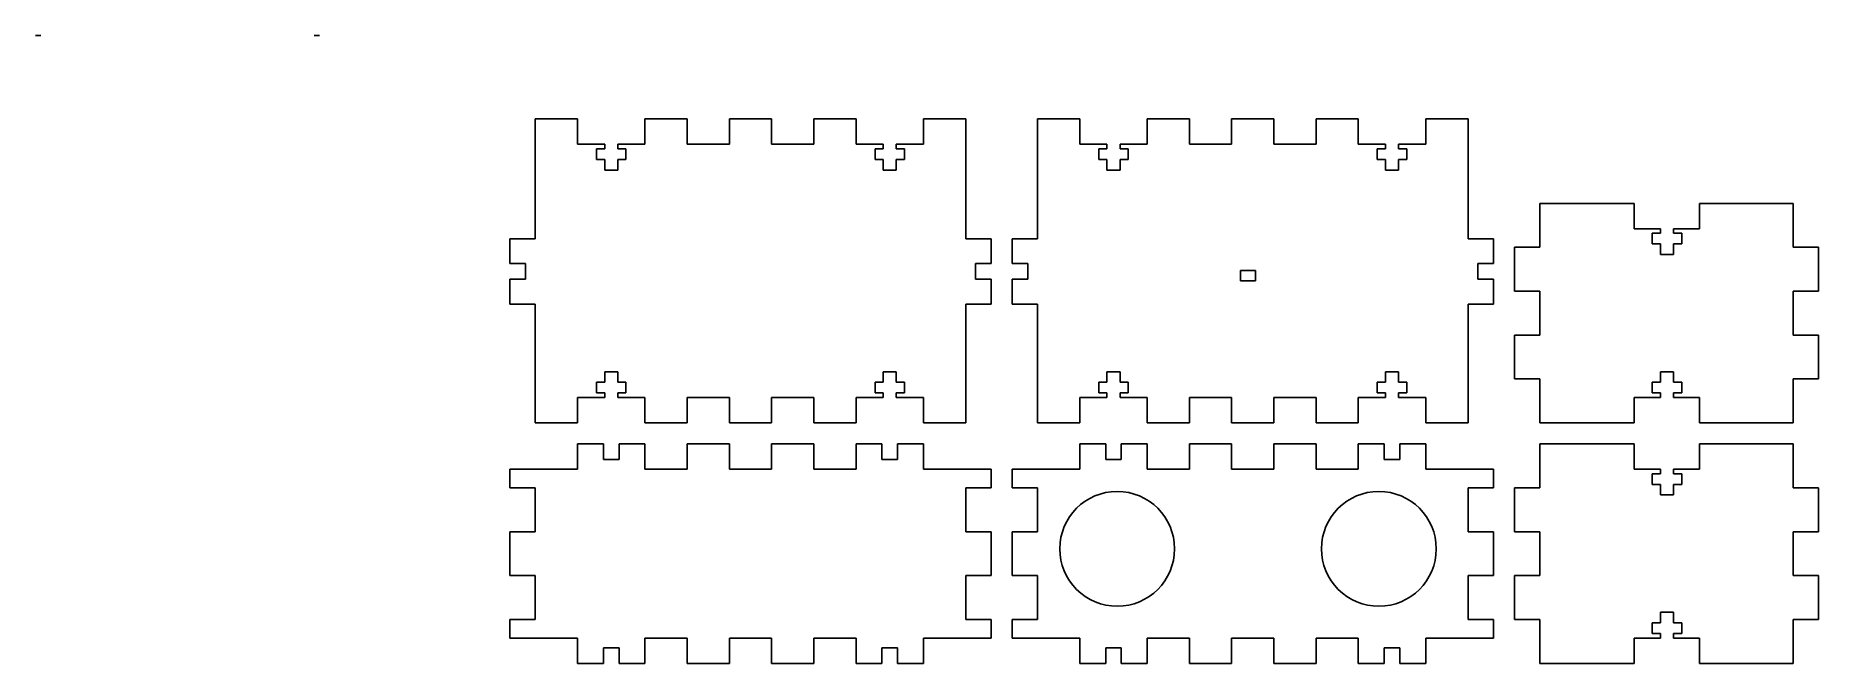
# Model space of a CAD drawing. Extents: x -112 to 310, y 0 to 149.
import ezdxf

# ---------------------------------------------------------------- set-up
doc = ezdxf.new("R2010")
doc.units = 0
doc.layers.add('Layer_1', color=7, linetype='CONTINUOUS')

msp = doc.modelspace()

# ---------------------------------------------------------------- linework, layer by layer
at = {"layer": 'Layer_1', "color": 7}
for p, q in [((-111.115517, 148.741505), (-112.365508, 148.741505)), ((-45.115452, 148.741505), (-46.36547, 148.741505)), ((6.000016, 100.622975), (6.000016, 129.000044)), ((6.000016, 129.000044), (16.000024, 129.000044)), ((16.000024, 129.000044), (16.000024, 123.000039)), ((32.000021, 123.000039), (32.000021, 129.000044)), ((32.000021, 129.000044), (42.000029, 129.000044)), ((42.000029, 129.000044), (42.000029, 123.000039)), ((52.000037, 123.000039), (52.000037, 129.000044)), ((52.000037, 129.000044), (62.000045, 129.000044)), ((62.000045, 129.000044), (62.000045, 123.000039)), ((72.000054, 123.000039), (72.000054, 129.000044)), ((72.000054, 129.000044), (82.000062, 129.000044)), ((82.000062, 129.000044), (82.000062, 123.000039)), ((98.000086, 123.000039), (98.000086, 129.000044)), ((98.000086, 129.000044), (108.000094, 129.000044)), ((108.000094, 129.000044), (108.000094, 100.622975)), ((125.000016, 100.622975), (125.000016, 129.000044)), ((125.000016, 129.000044), (135.000024, 129.000044)), ((135.000024, 129.000044), (135.000024, 123.000039)), ((151.000021, 123.000039), (151.000021, 129.000044)), ((151.000021, 129.000044), (161.000029, 129.000044)), ((161.000029, 129.000044), (161.000029, 123.000039)), ((171.000037, 123.000039), (171.000037, 129.000044)), ((171.000037, 129.000044), (181.000045, 129.000044)), ((181.000045, 129.000044), (181.000045, 123.000039)), ((191.000053, 123.000039), (191.000053, 129.000044)), ((191.000053, 129.000044), (201.000062, 129.000044)), ((201.000062, 129.000044), (201.000062, 123.000039)), ((217.000086, 123.000039), (217.000086, 129.000044)), ((217.000086, 129.000044), (227.000094, 129.000044)), ((227.000094, 129.000044), (227.000094, 100.622975)), ((16.000024, 123.000039), (22.450016, 123.000039)), ((22.450016, 123.000039), (22.450016, 121.900038)), ((25.550029, 121.900038), (25.550029, 123.000039)), ((25.550029, 123.000039), (32.000021, 123.000039)), ((42.000029, 123.000039), (52.000037, 123.000039)), ((62.000045, 123.000039), (72.000054, 123.000039)), ((82.000062, 123.000039), (88.450081, 123.000039)), ((88.450081, 123.000039), (88.450081, 121.900038)), ((91.550067, 121.900038), (91.550067, 123.000039)), ((91.550067, 123.000039), (98.000086, 123.000039)), ((98.000086, 123.000039), (98.000086, 123.000039)), ((135.000024, 123.000039), (141.450016, 123.000039)), ((141.450016, 123.000039), (141.450016, 123.000039)), ((141.450016, 123.000039), (141.450016, 123.000039)), ((141.450016, 123.000039), (141.450016, 121.900038)), ((144.550029, 121.900038), (144.550029, 123.000039)), ((144.550029, 123.000039), (151.000021, 123.000039)), ((161.000029, 123.000039), (171.000037, 123.000039)), ((181.000045, 123.000039), (191.000053, 123.000039)), ((201.000062, 123.000039), (207.450081, 123.000039)), ((207.450081, 123.000039), (207.450081, 121.900038)), ((210.550095, 121.900038), (210.550095, 123.000039)), ((210.550095, 123.000039), (217.000086, 123.000039)), ((22.450016, 121.900038), (20.50003, 121.900038)), ((20.50003, 121.900038), (20.50003, 119.400035)), ((20.50003, 119.400035), (22.450016, 119.400035)), ((22.450016, 119.400035), (22.450016, 116.900034)), ((27.500016, 121.900038), (25.550029, 121.900038)), ((25.550029, 116.900034), (25.550029, 119.400035)), ((25.550029, 119.400035), (27.500016, 119.400035)), ((27.500016, 119.400035), (27.500016, 121.900038)), ((88.450081, 121.900038), (86.500067, 121.900038)), ((86.500067, 121.900038), (86.500067, 119.400035)), ((86.500067, 119.400035), (88.450081, 119.400035)), ((88.450081, 119.400035), (88.450081, 116.900034)), ((93.500081, 121.900038), (91.550067, 121.900038)), ((91.550067, 116.900034), (91.550067, 119.400035)), ((91.550067, 119.400035), (93.500081, 119.400035)), ((93.500081, 119.400035), (93.500081, 121.900038)), ((141.450016, 121.900038), (139.500029, 121.900038)), ((139.500029, 121.900038), (139.500029, 119.400035)), ((139.500029, 119.400035), (141.450016, 119.400035)), ((141.450016, 119.400035), (141.450016, 116.900034)), ((146.500015, 121.900038), (144.550029, 121.900038)), ((144.550029, 116.900034), (144.550029, 119.400035)), ((144.550029, 119.400035), (146.500015, 119.400035)), ((146.500015, 119.400035), (146.500015, 121.900038)), ((207.450081, 121.900038), (205.500067, 121.900038)), ((205.500067, 121.900038), (205.500067, 119.400035)), ((205.500067, 119.400035), (207.450081, 119.400035)), ((207.450081, 119.400035), (207.450081, 116.900034)), ((212.500081, 121.900038), (210.550095, 121.900038)), ((210.550095, 116.900034), (210.550095, 119.400035)), ((210.550095, 119.400035), (212.500081, 119.400035)), ((212.500081, 119.400035), (212.500081, 121.900038)), ((22.450016, 116.900034), (25.550029, 116.900034)), ((88.450081, 116.900034), (91.550067, 116.900034)), ((141.450016, 116.900034), (144.550029, 116.900034)), ((207.450081, 116.900034), (210.550095, 116.900034)), ((266.37705, 108.999994), (243.99998, 108.999994)), ((243.99998, 108.999994), (243.99998, 98.600048)), ((266.37705, 103.000034), (266.37705, 108.999994)), ((304.000041, 108.999994), (281.877062, 108.999994)), ((281.877062, 108.999994), (281.877062, 103.000034)), ((304.000041, 98.600048), (304.000041, 108.999994)), ((272.577058, 103.000034), (266.37705, 103.000034)), ((270.627057, 99.400035), (270.627057, 101.900016)), ((270.627057, 101.900016), (272.577058, 101.900016)), ((272.577058, 101.900016), (272.577058, 103.000034)), ((281.877062, 103.000034), (275.67706, 103.000034)), ((275.67706, 103.000034), (275.67706, 101.900016)), ((275.67706, 101.900016), (277.627057, 101.900016)), ((277.627057, 101.900016), (277.627057, 99.400035)), ((0, 94.72297), (0, 100.622975)), ((0, 100.622975), (6.000016, 100.622975)), ((108.000094, 100.622975), (114.000111, 100.622975)), ((114.000111, 100.622975), (114.000111, 94.72297)), ((119, 94.72297), (119, 100.622975)), ((119, 100.622975), (125.000016, 100.622975)), ((227.000094, 100.622975), (233.000111, 100.622975)), ((233.000111, 100.622975), (233.000111, 94.72297)), ((238.000035, 98.600048), (237.999976, 88.200018)), ((243.99998, 98.600048), (238.000035, 98.600048)), ((272.577058, 99.400035), (270.627057, 99.400035)), ((272.577058, 96.900026), (272.577058, 99.400035)), ((277.627057, 99.400035), (275.67706, 99.400035)), ((275.67706, 99.400035), (275.67706, 96.900026)), ((310.000057, 98.600048), (304.000041, 98.600048)), ((310.000029, 88.200018), (310.000057, 98.600048)), ((310.000057, 98.600048), (310.000057, 98.600048)), ((3.700018, 94.72297), (0, 94.72297)), ((3.700018, 91.022966), (3.700018, 94.72297)), ((114.000111, 94.72297), (110.300093, 94.72297)), ((110.300093, 94.72297), (110.300093, 91.022966)), ((122.700018, 94.72297), (119, 94.72297)), ((122.700018, 91.022966), (122.700018, 94.72297)), ((173.121247, 90.621211), (173.121247, 93.121212)), ((173.121247, 93.121212), (176.621255, 93.121212)), ((176.621255, 93.121212), (176.621255, 90.621211)), ((176.621255, 93.121212), (176.621255, 93.121212)), ((233.000111, 94.72297), (229.300093, 94.72297)), ((229.300093, 94.72297), (229.300093, 91.022966)), ((275.67706, 96.900026), (272.577058, 96.900026)), ((0, 85.122961), (0, 91.022966)), ((0, 91.022966), (3.700018, 91.022966)), ((110.300093, 91.022966), (114.000111, 91.022966)), ((114.000111, 91.022966), (114.000111, 85.122961)), ((119, 85.122961), (119, 91.022966)), ((119, 91.022966), (122.700018, 91.022966)), ((176.621255, 90.621211), (173.121247, 90.621211)), ((229.300093, 91.022966), (233.000111, 91.022966)), ((233.000111, 91.022966), (233.000111, 85.122961)), ((6.000016, 85.122961), (0, 85.122961)), ((6.000016, 56.999985), (6.000016, 85.122961)), ((114.000111, 85.122961), (108.000094, 85.122961)), ((108.000094, 85.122961), (108.000094, 56.999985)), ((125.000016, 85.122961), (119, 85.122961)), ((125.000016, 56.999985), (125.000016, 85.122961)), ((233.000111, 85.122961), (227.000094, 85.122961)), ((227.000094, 85.122961), (227.000094, 56.999985)), ((237.999976, 88.200018), (243.99998, 88.200018)), ((243.99998, 88.200018), (243.99998, 84.55001)), ((243.99998, 84.55001), (243.99998, 81.450025)), ((304.000041, 84.55001), (304.000041, 88.200018)), ((304.000041, 88.200018), (310.000029, 88.200018)), ((304.000041, 81.450025), (304.000041, 84.55001)), ((243.99998, 81.450025), (243.99998, 77.800017)), ((304.000041, 77.800017), (304.000041, 81.450025)), ((243.99998, 77.800017), (237.999976, 77.800017)), ((237.999976, 77.800017), (237.999976, 67.400015)), ((310.000029, 77.800017), (304.000041, 77.800017)), ((310.000029, 67.400015), (310.000029, 77.800017)), ((25.550029, 69.099994), (22.450016, 69.099994)), ((22.450016, 69.099994), (22.450016, 66.599991)), ((25.550029, 66.599991), (25.550029, 69.099994)), ((91.550067, 69.099994), (88.450081, 69.099994)), ((88.450081, 69.099994), (88.450081, 66.599991)), ((91.550067, 66.599991), (91.550067, 69.099994)), ((144.550029, 69.099994), (141.450016, 69.099994)), ((141.450016, 69.099994), (141.450016, 66.599991)), ((144.550029, 66.599991), (144.550029, 69.099994)), ((210.550095, 69.099994), (207.450081, 69.099994)), ((207.450081, 69.099994), (207.450081, 66.599991)), ((210.550095, 66.599991), (210.550095, 69.099994)), ((272.577058, 66.599999), (272.577058, 69.100009)), ((272.577058, 69.100009), (275.67706, 69.100009)), ((275.67706, 69.100009), (275.67706, 66.599999)), ((22.450016, 66.599991), (20.50003, 66.599991)), ((20.50003, 66.599991), (20.50003, 64.09999)), ((20.50003, 64.09999), (22.450016, 64.09999)), ((22.450016, 64.09999), (22.450016, 62.999987)), ((27.500016, 66.599991), (25.550029, 66.599991)), ((25.550029, 62.999987), (25.550029, 64.09999)), ((25.550029, 64.09999), (27.500016, 64.09999)), ((27.500016, 64.09999), (27.500016, 66.599991)), ((88.450081, 66.599991), (86.500067, 66.599991)), ((86.500067, 66.599991), (86.500067, 64.09999)), ((86.500067, 64.09999), (88.450081, 64.09999)), ((88.450081, 64.09999), (88.450081, 62.999987)), ((93.500081, 66.599991), (91.550067, 66.599991)), ((91.550067, 62.999987), (91.550067, 64.09999)), ((91.550067, 64.09999), (93.500081, 64.09999)), ((93.500081, 64.09999), (93.500081, 66.599991)), ((141.450016, 66.599991), (139.500029, 66.599991)), ((139.500029, 66.599991), (139.500029, 64.09999)), ((139.500029, 64.09999), (141.450016, 64.09999)), ((141.450016, 64.09999), (141.450016, 62.999987)), ((146.500015, 66.599991), (144.550029, 66.599991)), ((144.550029, 62.999987), (144.550029, 64.09999)), ((144.550029, 64.09999), (146.500015, 64.09999)), ((146.500015, 64.09999), (146.500015, 66.599991)), ((207.450081, 66.599991), (205.500067, 66.599991)), ((205.500067, 66.599991), (205.500067, 64.09999)), ((205.500067, 64.09999), (207.450081, 64.09999)), ((207.450081, 64.09999), (207.450081, 62.999987)), ((212.500081, 66.599991), (210.550095, 66.599991)), ((210.550095, 62.999987), (210.550095, 64.09999)), ((210.550095, 64.09999), (212.500081, 64.09999)), ((212.500081, 64.09999), (212.500081, 66.599991)), ((237.999976, 67.400015), (243.99998, 67.400015)), ((243.99998, 67.400015), (243.99998, 56.999985)), ((270.627057, 64.09999), (270.627057, 66.599999)), ((270.627057, 66.599999), (272.577058, 66.599999)), ((272.577058, 64.09999), (270.627057, 64.09999)), ((272.577058, 63.000001), (272.577058, 64.09999)), ((275.67706, 66.599999), (277.627057, 66.599999)), ((277.627057, 64.09999), (275.67706, 64.09999)), ((275.67706, 64.09999), (275.67706, 63.000001)), ((277.627057, 66.599999), (277.627057, 64.09999)), ((304.000041, 56.999985), (304.000041, 67.400015)), ((304.000041, 67.400015), (310.000029, 67.400015)), ((22.450016, 62.999987), (16.000024, 62.999987)), ((16.000024, 62.999987), (16.000024, 56.999985)), ((32.000021, 62.999987), (25.550029, 62.999987)), ((32.000021, 56.999985), (32.000021, 62.999987)), ((52.000037, 62.999987), (42.000029, 62.999987)), ((42.000029, 62.999987), (42.000029, 56.999985)), ((52.000037, 56.999985), (52.000037, 62.999987)), ((72.000054, 62.999987), (62.000045, 62.999987)), ((62.000045, 62.999987), (62.000045, 56.999985)), ((72.000054, 56.999985), (72.000054, 62.999987)), ((88.450081, 62.999987), (82.000062, 62.999987)), ((82.000062, 62.999987), (82.000062, 56.999985)), ((98.000086, 62.999987), (91.550067, 62.999987)), ((98.000086, 56.999985), (98.000086, 62.999987)), ((141.450016, 62.999987), (135.000024, 62.999987)), ((135.000024, 62.999987), (135.000024, 56.999985)), ((151.000021, 62.999987), (144.550029, 62.999987)), ((151.000021, 56.999985), (151.000021, 62.999987)), ((171.000037, 62.999987), (161.000029, 62.999987)), ((161.000029, 62.999987), (161.000029, 56.999985)), ((171.000037, 56.999985), (171.000037, 62.999987)), ((191.000053, 62.999987), (181.000045, 62.999987)), ((181.000045, 62.999987), (181.000045, 56.999985)), ((191.000053, 56.999985), (191.000053, 62.999987)), ((207.450081, 62.999987), (201.000062, 62.999987)), ((201.000062, 62.999987), (201.000062, 56.999985)), ((217.000086, 62.999987), (210.550095, 62.999987)), ((217.000086, 56.999985), (217.000086, 62.999987)), ((266.37705, 56.999985), (266.37705, 63.000001)), ((266.37705, 63.000001), (272.577058, 63.000001)), ((275.67706, 63.000001), (281.877062, 63.000001)), ((281.877062, 63.000001), (281.877062, 56.999985)), ((16.000024, 56.999985), (6.000016, 56.999985)), ((42.000029, 56.999985), (32.000021, 56.999985)), ((62.000045, 56.999985), (52.000037, 56.999985)), ((82.000062, 56.999985), (72.000054, 56.999985)), ((108.000094, 56.999985), (98.000086, 56.999985)), ((135.000024, 56.999985), (125.000016, 56.999985)), ((161.000029, 56.999985), (151.000021, 56.999985)), ((181.000045, 56.999985), (171.000037, 56.999985)), ((201.000062, 56.999985), (191.000053, 56.999985)), ((227.000094, 56.999985), (217.000086, 56.999985)), ((243.99998, 56.999985), (266.37705, 56.999985)), ((281.877062, 56.999985), (304.000041, 56.999985)), ((16.000024, 46.000024), (16.000024, 52.000029)), ((16.000024, 52.000029), (22.150014, 52.000029)), ((22.150014, 52.000029), (22.150014, 48.300025)), ((25.850032, 48.300025), (25.850032, 52.000029)), ((25.850032, 52.000029), (32.000021, 52.000029)), ((32.000021, 52.000029), (32.000021, 46.000024)), ((42.000029, 46.000024), (42.000029, 52.000029)), ((42.000029, 52.000029), (52.000037, 52.000029)), ((52.000037, 52.000029), (52.000037, 46.000024)), ((62.000045, 46.000024), (62.000045, 52.000029)), ((62.000045, 52.000029), (72.000054, 52.000029)), ((72.000054, 52.000029), (72.000054, 46.000024)), ((82.000062, 46.000024), (82.000062, 52.000029)), ((82.000062, 52.000029), (88.150079, 52.000029)), ((88.150079, 52.000029), (88.150079, 48.300025)), ((91.850069, 48.300025), (91.850069, 52.000029)), ((91.850069, 52.000029), (98.000086, 52.000029)), ((98.000086, 52.000029), (98.000086, 46.000024)), ((135.000024, 46.000024), (135.000024, 52.000029)), ((135.000024, 52.000029), (141.150013, 52.000029)), ((141.150013, 52.000029), (141.150013, 48.300025)), ((144.850031, 48.300025), (144.850031, 52.000029)), ((144.850031, 52.000029), (151.000021, 52.000029)), ((151.000021, 52.000029), (151.000021, 46.000024)), ((161.000029, 46.000024), (161.000029, 52.000029)), ((161.000029, 52.000029), (171.000037, 52.000029)), ((171.000037, 52.000029), (171.000037, 46.000024)), ((181.000045, 46.000024), (181.000045, 52.000029)), ((181.000045, 52.000029), (191.000053, 52.000029)), ((191.000053, 52.000029), (191.000053, 46.000024)), ((201.000062, 46.000024), (201.000062, 52.000029)), ((201.000062, 52.000029), (207.150079, 52.000029)), ((207.150079, 52.000029), (207.150079, 48.300025)), ((210.850069, 48.300025), (210.850069, 52.000029)), ((210.850069, 52.000029), (217.000086, 52.000029)), ((217.000086, 52.000029), (217.000086, 46.000024)), ((244.000006, 41.60001), (244.000006, 51.999983)), ((244.000006, 51.999983), (266.377073, 51.999983)), ((266.377073, 51.999983), (266.377073, 45.999995)), ((281.877084, 45.999995), (281.877084, 51.999983)), ((281.877084, 51.999983), (304.000041, 51.999983)), ((304.000041, 51.999983), (304.000041, 41.60001)), ((22.150014, 48.300025), (25.850032, 48.300025)), ((88.150079, 48.300025), (91.850069, 48.300025)), ((141.150013, 48.300025), (144.850031, 48.300025)), ((207.150079, 48.300025), (210.850069, 48.300025)), ((0, 41.600018), (0, 46.000024)), ((0, 46.000024), (16.000024, 46.000024)), ((16.000024, 46.000024), (16.000024, 46.000024)), ((32.000021, 46.000024), (42.000029, 46.000024)), ((52.000037, 46.000024), (62.000045, 46.000024)), ((72.000054, 46.000024), (82.000062, 46.000024)), ((98.000086, 46.000024), (114.000111, 46.000024)), ((114.000111, 46.000024), (114.000111, 41.600018)), ((119, 41.600018), (119, 46.000024)), ((119, 46.000024), (135.000024, 46.000024)), ((135.000024, 46.000024), (135.000024, 46.000024)), ((151.000021, 46.000024), (161.000029, 46.000024)), ((171.000037, 46.000024), (181.000045, 46.000024)), ((191.000053, 46.000024), (201.000062, 46.000024)), ((217.000086, 46.000024), (233.000111, 46.000024)), ((233.000111, 46.000024), (233.000111, 41.600018)), ((266.377073, 45.999995), (272.577077, 45.999995)), ((272.577077, 44.899978), (270.62708, 44.899978)), ((270.62708, 44.899978), (270.62708, 42.399997)), ((270.62708, 42.399997), (272.577077, 42.399997)), ((272.577077, 45.999995), (272.577077, 44.899978)), ((272.577077, 45.999995), (272.577077, 45.999995)), ((272.577077, 45.999995), (272.577077, 45.999995)), ((272.577077, 45.999995), (272.577077, 45.999995)), ((272.577077, 42.399997), (272.577077, 39.899988)), ((275.67708, 44.899978), (275.67708, 45.999995)), ((275.67708, 45.999995), (275.67708, 45.999995)), ((275.67708, 45.999995), (275.67708, 45.999995)), ((275.67708, 45.999995), (281.877084, 45.999995)), ((277.62708, 44.899978), (275.67708, 44.899978)), ((275.67708, 39.899988), (275.67708, 42.399997)), ((275.67708, 42.399997), (277.62708, 42.399997)), ((277.62708, 42.399997), (277.62708, 44.899978)), ((6.000016, 41.600018), (0, 41.600018)), ((6.000016, 31.200011), (6.000016, 41.600018)), ((114.000111, 41.600018), (108.000094, 41.600018)), ((108.000094, 41.600018), (108.000094, 31.200011)), ((125.000016, 41.600018), (119, 41.600018)), ((125.000016, 31.200011), (125.000016, 41.600018)), ((233.000111, 41.600018), (227.000094, 41.600018)), ((227.000094, 41.600018), (227.000094, 31.200011)), ((238.000001, 31.200008), (238.000063, 41.60001)), ((238.000063, 41.60001), (244.000006, 41.60001)), ((272.577077, 39.899988), (275.67708, 39.899988)), ((304.000041, 41.60001), (310.000029, 41.60001)), ((310.000029, 41.60001), (310.000029, 31.200008)), ((0, 27.850008), (0, 31.200011)), ((0, 31.200011), (6.000016, 31.200011)), ((108.000094, 31.200011), (114.000111, 31.200011)), ((114.000111, 31.200011), (114.000111, 27.850008)), ((119, 27.850008), (119, 31.200011)), ((119, 31.200011), (125.000016, 31.200011)), ((227.000094, 31.200011), (233.000111, 31.200011)), ((233.000111, 31.200011), (233.000111, 27.850008)), ((244.000006, 31.200008), (238.000001, 31.200008)), ((244.000006, 27.55), (244.000006, 31.200008)), ((310.000029, 31.200008), (304.000041, 31.200008)), ((304.000041, 31.200008), (304.000041, 27.55)), ((0, 24.150004), (0, 27.850008)), ((114.000111, 27.850008), (114.000111, 24.150004)), ((119, 24.150004), (119, 27.850008)), ((233.000111, 27.850008), (233.000111, 24.150004)), ((244.000006, 24.449986), (244.000006, 27.55)), ((304.000041, 27.55), (304.000041, 24.449986)), ((0, 20.800001), (0, 24.150004)), ((114.000111, 24.150004), (114.000111, 20.800001)), ((119, 20.800001), (119, 24.150004)), ((233.000111, 24.150004), (233.000111, 20.800001)), ((244.000006, 20.800006), (244.000006, 24.449986)), ((304.000041, 24.449986), (304.000041, 20.800006)), ((6.000016, 20.800001), (0, 20.800001)), ((6.000016, 10.399988), (6.000016, 20.800001)), ((114.000111, 20.800001), (108.000094, 20.800001)), ((108.000094, 20.800001), (108.000094, 10.399988)), ((125.000016, 20.800001), (119, 20.800001)), ((125.000016, 10.39999), (125.000016, 20.800001)), ((233.000111, 20.800001), (227.000094, 20.800001)), ((227.000094, 20.800001), (227.000094, 10.39999)), ((238.000001, 10.399988), (238.000001, 20.800006)), ((238.000001, 20.800006), (244.000006, 20.800006)), ((304.000041, 20.800006), (310.000029, 20.800006)), ((310.000029, 20.800006), (310.000029, 10.399988)), ((143.871234, 13.528796), (143.871234, 13.528796)), ((205.871279, 13.528796), (205.871279, 13.528796)), ((0, 6.000002), (0, 10.399988)), ((0, 10.399988), (6.000016, 10.399988)), ((108.000094, 10.399988), (114.000111, 10.399988)), ((114.000111, 10.399988), (114.000111, 6.000002)), ((119, 5.999991), (119, 10.39999)), ((119, 10.39999), (125.000016, 10.39999)), ((227.000094, 10.39999), (233.000111, 10.39999)), ((233.000111, 10.39999), (233.000111, 5.999991)), ((244.000006, 10.399988), (238.000001, 10.399988)), ((244.000006, -0.000014), (244.000006, 10.399988)), ((272.577077, 9.600001), (270.62708, 9.600001)), ((270.62708, 9.600001), (270.62708, 7.099991)), ((275.67708, 12.10001), (272.577077, 12.10001)), ((272.577077, 12.10001), (272.577077, 9.600001)), ((275.67708, 9.600001), (275.67708, 12.10001)), ((277.62708, 9.600001), (275.67708, 9.600001)), ((277.62708, 7.099991), (277.62708, 9.600001)), ((310.000029, 10.399988), (304.000041, 10.399988)), ((304.000041, 10.399988), (304.000041, -0.000014)), ((16.000024, 6.000002), (0, 6.000002)), ((16.000024, -0.000014), (16.000024, 6.000002)), ((42.000029, 6.000002), (32.000021, 6.000002)), ((32.000021, 6.000002), (32.000021, -0.000014)), ((42.000029, -0.000014), (42.000029, 6.000002)), ((62.000045, 6.000002), (52.000037, 6.000002)), ((52.000037, 6.000002), (52.000037, -0.000014)), ((62.000045, -0.000014), (62.000045, 6.000002)), ((82.000062, 6.000002), (72.000054, 6.000002)), ((72.000054, 6.000002), (72.000054, -0.000014)), ((82.000062, -0.000014), (82.000062, 6.000002)), ((114.000111, 6.000002), (98.000086, 6.000002)), ((98.000086, 6.000002), (98.000086, -0.000014)), ((135.000024, 5.999991), (119, 5.999991)), ((135.000024, -0.000014), (135.000024, 5.999991)), ((161.000029, 5.999991), (151.000021, 5.999991)), ((151.000021, 5.999991), (151.000021, -0.000014)), ((161.000029, -0.000014), (161.000029, 5.999991)), ((181.000045, 5.999991), (171.000037, 5.999991)), ((171.000037, 5.999991), (171.000037, -0.000014)), ((181.000045, -0.000014), (181.000045, 5.999991)), ((201.000062, 5.999991), (191.000053, 5.999991)), ((191.000053, 5.999991), (191.000053, -0.000014)), ((201.000062, -0.000014), (201.000062, 5.999991)), ((233.000111, 5.999991), (217.000086, 5.999991)), ((217.000086, 5.999991), (217.000086, -0.000014)), ((272.577077, 6.000002), (266.377073, 6.000002)), ((266.377073, 6.000002), (266.377073, -0.000014)), ((270.62708, 7.099991), (272.577077, 7.099991)), ((272.577077, 7.099991), (272.577077, 6.000002)), ((272.577077, 6.000002), (272.577077, 6.000002)), ((272.577077, 6.000002), (272.577077, 6.000002)), ((275.67708, 6.000002), (275.67708, 7.099991)), ((275.67708, 7.099991), (277.62708, 7.099991)), ((281.877084, 6.000002), (275.67708, 6.000002)), ((275.67708, 6.000002), (275.67708, 6.000002)), ((275.67708, 6.000002), (275.67708, 6.000002)), ((281.877084, -0.000014), (281.877084, 6.000002)), ((25.850032, 3.699976), (22.150014, 3.699976)), ((22.150014, 3.699976), (22.150014, -0.000014)), ((25.850032, -0.000014), (25.850032, 3.699976)), ((91.850069, 3.699976), (88.150079, 3.699976)), ((88.150079, 3.699976), (88.150079, -0.000014)), ((91.850069, -0.000014), (91.850069, 3.699976)), ((144.850031, 3.69999), (141.150013, 3.69999)), ((141.150013, 3.69999), (141.150013, -0.000014)), ((144.850031, -0.000014), (144.850031, 3.69999)), ((210.850069, 3.69999), (207.150079, 3.69999)), ((207.150079, 3.69999), (207.150079, -0.000014)), ((210.850069, -0.000014), (210.850069, 3.69999)), ((22.150014, -0.000014), (16.000024, -0.000014)), ((32.000021, -0.000014), (25.850032, -0.000014)), ((52.000037, -0.000014), (42.000029, -0.000014)), ((72.000054, -0.000014), (62.000045, -0.000014)), ((88.150079, -0.000014), (82.000062, -0.000014)), ((98.000086, -0.000014), (91.850069, -0.000014)), ((141.150013, -0.000014), (135.000024, -0.000014)), ((151.000021, -0.000014), (144.850031, -0.000014)), ((171.000037, -0.000014), (161.000029, -0.000014)), ((191.000053, -0.000014), (181.000045, -0.000014)), ((207.150079, -0.000014), (201.000062, -0.000014)), ((217.000086, -0.000014), (210.850069, -0.000014)), ((266.377073, -0.000014), (244.000006, -0.000014)), ((304.000041, -0.000014), (281.877084, -0.000014))]:
    msp.add_line(p, q, dxfattribs=at)
for points in [[(130.271227, 27.128809), (130.271227, 34.639888), (136.360144, 40.728821), (143.871234, 40.728821)], [(143.871234, 40.728821), (151.382324, 40.728818), (157.471241, 34.639888), (157.471241, 27.128809)], [(192.271273, 27.128809), (192.271273, 34.639888), (198.360189, 40.728821), (205.871279, 40.728821)], [(205.871279, 40.728821), (213.382342, 40.728818), (219.471286, 34.639888), (219.471286, 27.128809)], [(134.254568, 17.512149), (131.70407, 20.062644), (130.271227, 23.521862), (130.271227, 27.128809)], [(157.471241, 27.128809), (157.471241, 19.617732), (151.382324, 13.528799), (143.871234, 13.528796)], [(196.254614, 17.512149), (193.704115, 20.062644), (192.271273, 23.521862), (192.271273, 27.128809)], [(219.471286, 27.128809), (219.471286, 19.617732), (213.382342, 13.528799), (205.871279, 13.528796)], [(143.871234, 13.528796), (140.264293, 13.528796), (136.805067, 14.961653), (134.254568, 17.512149)], [(205.871279, 13.528796), (202.264338, 13.528796), (198.805112, 14.961653), (196.254614, 17.512149)]]:
    msp.add_open_spline(points, degree=3, dxfattribs=at)

doc.saveas('drawing.dxf')
